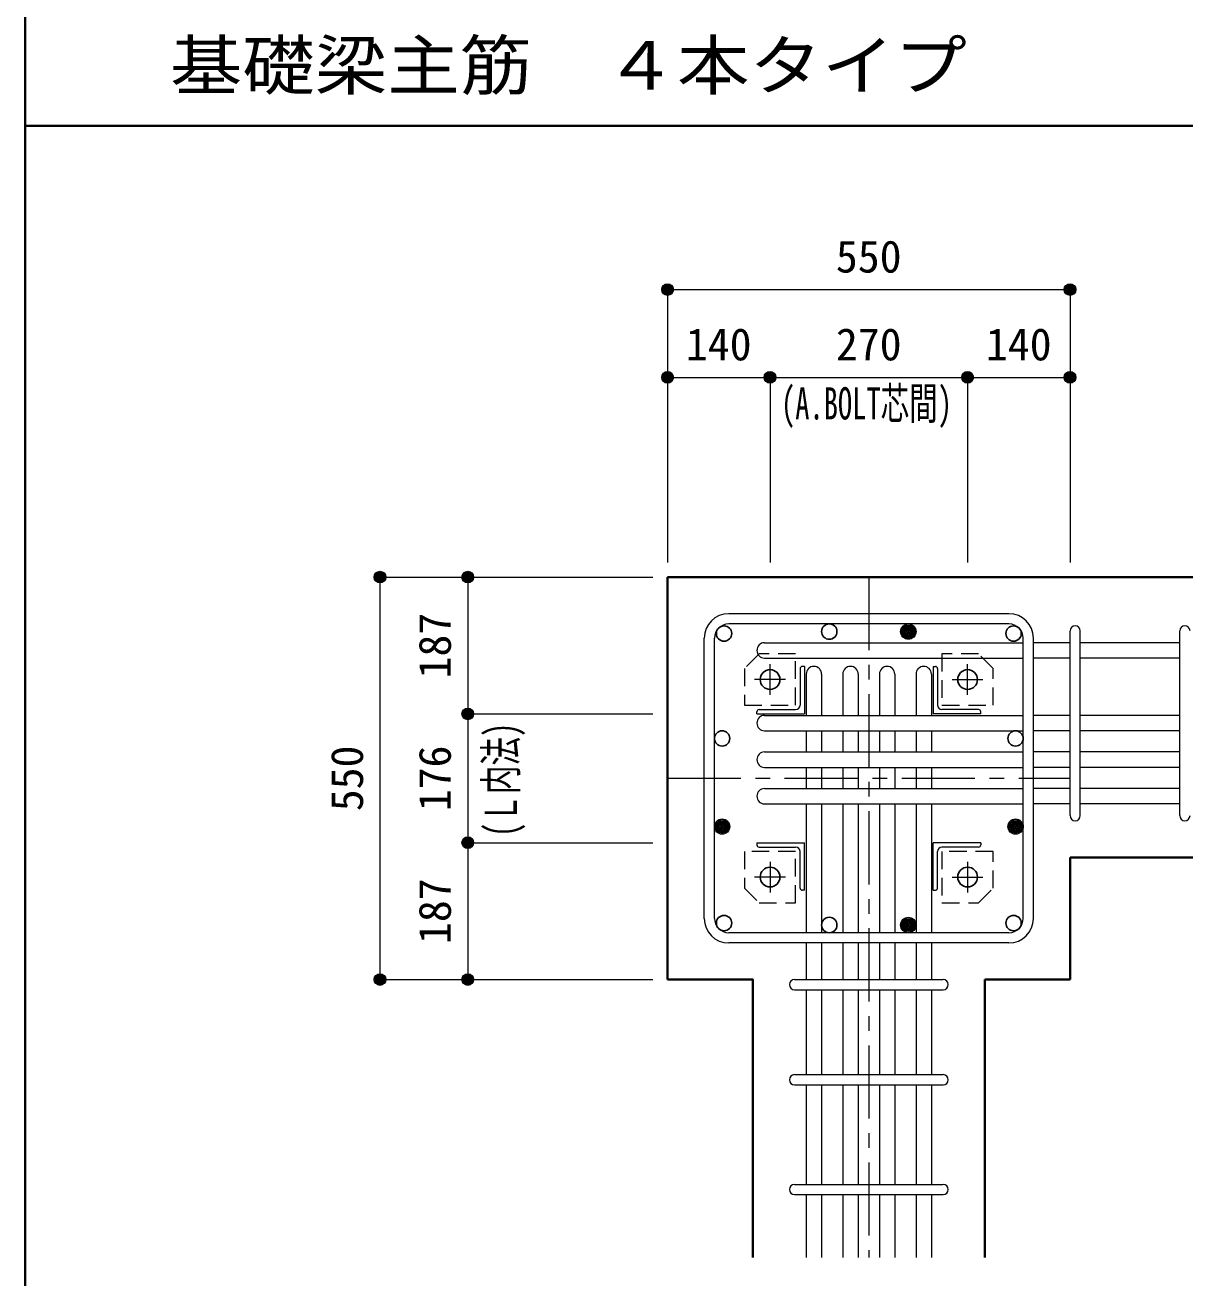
# Model space of a CAD drawing. Units: millimetres at full size, sheet at 1:20. Extents: x -3982 to 3969, y -2797 to 2801.
# Drawn here: x -3982 to -2397, y -1723 to -10 of the extents above; entities that cross this region are included whole.
import ezdxf
from ezdxf.enums import TextEntityAlignment as Align

# ---------------------------------------------------------------- set-up
doc = ezdxf.new("R2010")
doc.units = ezdxf.units.MM
doc.header["$LTSCALE"] = 20
doc.header["$PDMODE"] = 32
doc.header["$PDSIZE"] = 12
doc.linetypes.add('CHAIN1', pattern=[8, 5, -1, 1, -1])
doc.linetypes.add('DASHED1', pattern=[1.8, 1.2, -0.6])
for name, color, linetype, lineweight in [('6-1_躯体線', 2, 'Continuous', 35), ('6-2_A.Bolt_', 4, 'Continuous', 9), ('6-3_柱型主筋', 4, 'Continuous', 9), ('6-4_フープ', 7, 'Continuous', 18), ('6-5_梁主筋', 7, 'Continuous', 18), ('6-6_S.T.P.', 7, 'Continuous', 18), ('6-7_文字', 7, 'Continuous', 18), ('6-9', 4, 'DASHED1', 9), ('6-D_寸法', 4, 'Continuous', 9), ('F-0_枠', 6, 'Continuous', 40)]:
    doc.layers.add(name, color=color, linetype=linetype, lineweight=lineweight)
doc.styles.add('ＭＳ ゴシック', font='')
doc.styles.get('ＭＳ ゴシック').set_extended_font_data('MS Gothic')

msp = doc.modelspace()

# ---------------------------------------------------------------- linework, layer by layer
at = {"layer": '6-1_躯体線'}
for p, q in [((-2153.87, -764.67), (-3103.87, -764.67)), ((-3103.87, -1314.67), (-3103.87, -764.67)), ((-2553.87, -1314.67), (-2553.87, -1147.67)), ((-2153.87, -1147.67), (-2553.87, -1147.67)), ((-2553.87, -1314.67), (-2670.37, -1314.67)), ((-2670.37, -1694.67), (-2670.37, -1314.67))]:
    msp.add_line(p, q, dxfattribs=at)
msp.add_lwpolyline([(-2987.37, -1694.67), (-2987.37, -1314.67), (-3103.87, -1314.67)], dxfattribs=at)
at = {"layer": '6-2_A.Bolt_', "linetype": 'CHAIN1'}
for p, q in [((-2963.87, -925.67), (-2963.87, -883.67)), ((-2693.87, -925.67), (-2693.87, -883.67)), ((-2942.87, -904.67), (-2984.87, -904.67)), ((-2714.87, -904.67), (-2672.87, -904.67)), ((-2963.87, -1153.67), (-2963.87, -1195.67)), ((-2693.87, -1153.67), (-2693.87, -1195.67)), ((-2942.87, -1174.67), (-2984.87, -1174.67)), ((-2714.87, -1174.67), (-2672.87, -1174.67))]:
    msp.add_line(p, q, dxfattribs=at)
at = {"layer": '6-2_A.Bolt_'}
for p, q in [((-2922.87, -889.67), (-2922.87, -939.67)), ((-2916.87, -886.67), (-2919.87, -886.67)), ((-2916.87, -886.67), (-2916.87, -951.67)), ((-2740.87, -886.67), (-2740.87, -951.67)), ((-2740.87, -886.67), (-2737.87, -886.67)), ((-2734.87, -889.67), (-2734.87, -939.67)), ((-2981.87, -951.67), (-2981.87, -948.67)), ((-2981.87, -951.67), (-2916.87, -951.67)), ((-2978.87, -945.67), (-2928.87, -945.67)), ((-2675.87, -951.67), (-2740.87, -951.67)), ((-2678.87, -945.67), (-2728.87, -945.67)), ((-2675.87, -951.67), (-2675.87, -948.67)), ((-2981.87, -1127.67), (-2916.87, -1127.67)), ((-2981.87, -1127.67), (-2981.87, -1130.67)), ((-2916.87, -1192.67), (-2916.87, -1127.67)), ((-2675.87, -1127.67), (-2740.87, -1127.67)), ((-2740.87, -1192.67), (-2740.87, -1127.67)), ((-2675.87, -1127.67), (-2675.87, -1130.67)), ((-2978.87, -1133.67), (-2928.87, -1133.67)), ((-2922.87, -1189.67), (-2922.87, -1139.67)), ((-2734.87, -1189.67), (-2734.87, -1139.67)), ((-2678.87, -1133.67), (-2728.87, -1133.67)), ((-2916.87, -1192.67), (-2919.87, -1192.67)), ((-2740.87, -1192.67), (-2737.87, -1192.67))]:
    msp.add_line(p, q, dxfattribs=at)
at = {"layer": '6-2_A.Bolt_', "color": 3, "lineweight": 25}
for centre in [(-2963.87, -904.67), (-2693.87, -904.67), (-2963.87, -1174.67), (-2693.87, -1174.67)]:
    msp.add_circle(centre, 13.5, dxfattribs=at)
at = {"layer": '6-2_A.Bolt_'}
for centre, radius, start, end in [((-2919.87, -889.67), 3, 90, 180), ((-2737.87, -889.67), 3, 0, 90), ((-2928.87, -939.67), 6, 270, 0), ((-2728.87, -939.67), 6, 180, 270), ((-2978.87, -948.67), 3, 90, 180), ((-2678.87, -948.67), 3, 0, 90), ((-2978.87, -1130.67), 3, 180, 270), ((-2928.87, -1139.67), 6, 0, 90), ((-2728.87, -1139.67), 6, 90, 180), ((-2678.87, -1130.67), 3, 270, 0), ((-2919.87, -1189.67), 3, 180, 270), ((-2737.87, -1189.67), 3, 270, 0)]:
    msp.add_arc(centre, radius, start, end, dxfattribs=at)
at = {"layer": '6-3_柱型主筋', "color": 3, "lineweight": 25}
for centre in [(-3026.73, -841.81), (-3026.73, -841.81), (-2882.87, -839.17), (-2631, -841.81), (-3029.37, -985.17), (-2628.37, -985.17), (-3026.73, -1237.54), (-3026.73, -1237.54), (-2882.87, -1240.17), (-2631, -1237.54), (-2631, -1237.54)]:
    msp.add_circle(centre, 10.5, dxfattribs=at)
at = {"layer": '6-3_柱型主筋'}
for centre, radius in [((-2774.87, -839.17), 10.5), ((-2774.87, -839.17), 9), ((-2774.87, -839.17), 7.6), ((-2774.87, -839.17), 6.2), ((-2774.87, -839.17), 4.8), ((-2774.87, -839.17), 3.4), ((-2774.87, -839.17), 2), ((-2774.87, -839.17), 0.6), ((-3029.37, -1105.63), 10.5), ((-2628.37, -1105.63), 10.5), ((-3029.37, -1105.63), 9), ((-3029.37, -1105.63), 7.6), ((-3029.37, -1105.63), 6.2), ((-3029.37, -1105.63), 4.8), ((-3029.37, -1105.63), 3.4), ((-3029.37, -1105.63), 2), ((-3029.37, -1105.63), 0.6), ((-2628.37, -1105.63), 9), ((-2628.37, -1105.63), 7.6), ((-2628.37, -1105.63), 6.2), ((-2628.37, -1105.63), 4.8), ((-2628.37, -1105.63), 3.4), ((-2628.37, -1105.63), 2), ((-2628.37, -1105.63), 0.6), ((-2774.87, -1240.17), 10.5), ((-2774.87, -1240.17), 9), ((-2774.87, -1240.17), 7.6), ((-2774.87, -1240.17), 6.2), ((-2774.87, -1240.17), 4.8), ((-2774.87, -1240.17), 3.4), ((-2774.87, -1240.17), 2), ((-2774.87, -1240.17), 0.6)]:
    msp.add_circle(centre, radius, dxfattribs=at)
at = {"layer": '6-4_フープ'}
for p, q in [((-2637.37, -814.67), (-3020.37, -814.67)), ((-2637.37, -828.67), (-3020.37, -828.67)), ((-3053.87, -1231.17), (-3053.87, -848.17)), ((-3039.87, -1231.17), (-3039.87, -848.17)), ((-2617.87, -1231.17), (-2617.87, -848.17)), ((-2603.87, -1231.17), (-2603.87, -848.17)), ((-2637.37, -1250.67), (-3020.37, -1250.67)), ((-2637.37, -1264.67), (-3020.37, -1264.67))]:
    msp.add_line(p, q, dxfattribs=at)
for centre, radius, start, end in [((-3020.37, -848.17), 33.5, 90, 180), ((-2637.37, -848.17), 33.5, 0, 90), ((-3020.37, -848.17), 19.5, 90, 180), ((-2637.37, -848.17), 19.5, 0, 90), ((-3020.37, -1231.17), 33.5, 180, 270), ((-3020.37, -1231.17), 19.5, 180, 270), ((-2637.37, -1231.17), 19.5, 270, 0), ((-2637.37, -1231.17), 33.5, 270, 0)]:
    msp.add_arc(centre, radius, start, end, dxfattribs=at)
at = {"layer": '6-5_梁主筋'}
for p, q in [((-2971.37, -854.31), (-2617.87, -854.31)), ((-2553.87, -854.31), (-2603.87, -854.31)), ((-2403.87, -854.31), (-2539.87, -854.31)), ((-2971.37, -875.31), (-2617.87, -875.31)), ((-2553.87, -875.31), (-2603.87, -875.31)), ((-2403.87, -875.31), (-2539.87, -875.31)), ((-2914.37, -897.17), (-2914.37, -953.67)), ((-2893.37, -897.17), (-2893.37, -953.67)), ((-2864.37, -897.17), (-2864.37, -953.67)), ((-2843.37, -897.17), (-2843.37, -953.67)), ((-2814.37, -897.17), (-2814.37, -953.67)), ((-2793.37, -897.17), (-2793.37, -953.67)), ((-2764.37, -897.17), (-2764.37, -953.67)), ((-2743.37, -897.17), (-2743.37, -953.67)), ((-2971.37, -953.67), (-2617.87, -953.67)), ((-2553.87, -953.67), (-2603.87, -953.67)), ((-2403.87, -953.67), (-2539.87, -953.67)), ((-2971.37, -974.67), (-2617.87, -974.67)), ((-2914.37, -974.67), (-2914.37, -1003.67)), ((-2893.37, -974.67), (-2893.37, -1003.67)), ((-2864.37, -974.67), (-2864.37, -1003.67)), ((-2843.37, -974.67), (-2843.37, -1003.67)), ((-2814.37, -974.67), (-2814.37, -1003.67)), ((-2793.37, -974.67), (-2793.37, -1003.67)), ((-2764.37, -974.67), (-2764.37, -1003.67)), ((-2743.37, -974.67), (-2743.37, -1003.67)), ((-2553.87, -974.67), (-2603.87, -974.67)), ((-2403.87, -974.67), (-2539.87, -974.67)), ((-2971.37, -1003.67), (-2617.87, -1003.67)), ((-2553.87, -1003.67), (-2603.87, -1003.67)), ((-2403.87, -1003.67), (-2539.87, -1003.67)), ((-2971.37, -1024.67), (-2617.87, -1024.67)), ((-2914.37, -1024.67), (-2914.37, -1053.67)), ((-2893.37, -1024.67), (-2893.37, -1053.67)), ((-2864.37, -1024.67), (-2864.37, -1053.67)), ((-2843.37, -1024.67), (-2843.37, -1053.67)), ((-2814.37, -1024.67), (-2814.37, -1053.67)), ((-2793.37, -1024.67), (-2793.37, -1053.67)), ((-2764.37, -1024.67), (-2764.37, -1053.67)), ((-2743.37, -1024.67), (-2743.37, -1053.67)), ((-2553.87, -1024.67), (-2603.87, -1024.67)), ((-2403.87, -1024.67), (-2539.87, -1024.67)), ((-2971.37, -1053.67), (-2617.87, -1053.67)), ((-2553.87, -1053.67), (-2603.87, -1053.67)), ((-2403.87, -1053.67), (-2539.87, -1053.67)), ((-2971.37, -1074.67), (-2617.87, -1074.67)), ((-2914.37, -1074.67), (-2914.37, -1250.67)), ((-2893.37, -1074.67), (-2893.37, -1250.67)), ((-2864.37, -1074.67), (-2864.37, -1250.67)), ((-2843.37, -1074.67), (-2843.37, -1250.67)), ((-2814.37, -1074.67), (-2814.37, -1250.67)), ((-2793.37, -1074.67), (-2793.37, -1250.67)), ((-2764.37, -1074.67), (-2764.37, -1250.67)), ((-2743.37, -1074.67), (-2743.37, -1250.67)), ((-2553.87, -1074.67), (-2603.87, -1074.67)), ((-2403.87, -1074.67), (-2539.87, -1074.67)), ((-2914.37, -1264.67), (-2914.37, -1314.67)), ((-2893.37, -1264.67), (-2893.37, -1314.67)), ((-2864.37, -1264.67), (-2864.37, -1314.67)), ((-2843.37, -1264.67), (-2843.37, -1314.67)), ((-2814.37, -1264.67), (-2814.37, -1314.67)), ((-2793.37, -1264.67), (-2793.37, -1314.67)), ((-2764.37, -1264.67), (-2764.37, -1314.67)), ((-2743.37, -1264.67), (-2743.37, -1314.67)), ((-2914.37, -1328.67), (-2914.37, -1444.67)), ((-2893.37, -1328.67), (-2893.37, -1444.67)), ((-2864.37, -1328.67), (-2864.37, -1444.67)), ((-2843.37, -1328.67), (-2843.37, -1444.67)), ((-2814.37, -1328.67), (-2814.37, -1444.67)), ((-2793.37, -1328.67), (-2793.37, -1444.67)), ((-2764.37, -1328.67), (-2764.37, -1444.67)), ((-2743.37, -1328.67), (-2743.37, -1444.67)), ((-2914.37, -1458.67), (-2914.37, -1594.67)), ((-2893.37, -1458.67), (-2893.37, -1594.67)), ((-2864.37, -1458.67), (-2864.37, -1594.67)), ((-2843.37, -1458.67), (-2843.37, -1594.67)), ((-2814.37, -1458.67), (-2814.37, -1594.67)), ((-2793.37, -1458.67), (-2793.37, -1594.67)), ((-2764.37, -1458.67), (-2764.37, -1594.67)), ((-2743.37, -1458.67), (-2743.37, -1594.67)), ((-2914.37, -1608.67), (-2914.37, -1694.67)), ((-2893.37, -1608.67), (-2893.37, -1694.67)), ((-2864.37, -1608.67), (-2864.37, -1694.67)), ((-2843.37, -1608.67), (-2843.37, -1694.67)), ((-2814.37, -1608.67), (-2814.37, -1694.67)), ((-2793.37, -1608.67), (-2793.37, -1694.67)), ((-2764.37, -1608.67), (-2764.37, -1694.67)), ((-2743.37, -1608.67), (-2743.37, -1694.67))]:
    msp.add_line(p, q, dxfattribs=at)
for centre, start, end in [((-2971.37, -864.81), 90, 180), ((-2971.37, -864.81), 180, 270), ((-2903.87, -897.17), 90, 180), ((-2903.87, -897.17), 0, 90), ((-2853.87, -897.17), 90, 180), ((-2853.87, -897.17), 0, 90), ((-2803.87, -897.17), 90, 180), ((-2803.87, -897.17), 0, 90), ((-2753.87, -897.17), 90, 180), ((-2753.87, -897.17), 0, 90), ((-2971.37, -964.17), 90, 180), ((-2971.37, -964.17), 180, 270), ((-2971.37, -1014.17), 90, 180), ((-2971.37, -1014.17), 180, 270), ((-2971.37, -1064.17), 90, 180), ((-2971.37, -1064.17), 180, 270)]:
    msp.add_arc(centre, 10.5, start, end, dxfattribs=at)
at = {"layer": '6-6_S.T.P.'}
for p, q in [((-2553.87, -1090.67), (-2553.87, -838.7)), ((-2553.87, -1090.67), (-2553.87, -838.7)), ((-2553.87, -1090.67), (-2553.87, -838.7)), ((-2553.87, -1090.67), (-2553.87, -838.7)), ((-2539.87, -1090.67), (-2539.87, -838.7)), ((-2539.87, -1090.67), (-2539.87, -838.7)), ((-2539.87, -1090.67), (-2539.87, -838.7)), ((-2539.87, -1090.67), (-2539.87, -838.7)), ((-2403.87, -1090.67), (-2403.87, -838.7)), ((-2930.37, -1314.67), (-2727.76, -1314.67)), ((-2930.37, -1328.67), (-2727.76, -1328.67)), ((-2930.37, -1444.67), (-2727.76, -1444.67)), ((-2930.37, -1458.67), (-2727.76, -1458.67)), ((-2930.37, -1594.67), (-2727.76, -1594.67)), ((-2930.37, -1608.67), (-2727.76, -1608.67))]:
    msp.add_line(p, q, dxfattribs=at)
for centre, start, end in [((-2546.87, -838.31), 0, 180), ((-2546.87, -838.31), 0, 180), ((-2546.87, -838.31), 0, 180), ((-2546.87, -838.31), 0, 180), ((-2396.87, -838.31), 0, 180), ((-2546.87, -1090.67), 180, 0), ((-2546.87, -1090.67), 180, 0), ((-2546.87, -1090.67), 180, 0), ((-2546.87, -1090.67), 180, 0), ((-2396.87, -1090.67), 180, 0), ((-2930.37, -1321.67), 90, 270), ((-2930.37, -1321.67), 90, 270), ((-2930.37, -1321.67), 90, 270), ((-2930.37, -1321.67), 90, 270), ((-2727.37, -1321.67), 270, 90), ((-2727.37, -1321.67), 270, 90), ((-2727.37, -1321.67), 270, 90), ((-2727.37, -1321.67), 270, 90), ((-2930.37, -1451.67), 90, 270), ((-2727.37, -1451.67), 270, 90), ((-2930.37, -1601.67), 90, 270), ((-2727.37, -1601.67), 270, 90)]:
    msp.add_arc(centre, 7, start, end, dxfattribs=at)
at = {"layer": '6-9'}
for points in [[(-2928.87, -869.67), (-2978.87, -869.67), (-2998.87, -889.67), (-2998.87, -939.67), (-2928.87, -939.67)], [(-2658.87, -939.67), (-2658.87, -889.67), (-2678.87, -869.67), (-2728.87, -869.67), (-2728.87, -939.67)], [(-2998.87, -1139.67), (-2998.87, -1189.67), (-2978.87, -1209.67), (-2928.87, -1209.67), (-2928.87, -1139.67)], [(-2728.87, -1209.67), (-2678.87, -1209.67), (-2658.87, -1189.67), (-2658.87, -1139.67), (-2728.87, -1139.67)]]:
    msp.add_lwpolyline(points, close=True, dxfattribs=at)
at = {"layer": '6-D_寸法'}
for p, q in [((-3103.87, -371.65), (-2553.87, -371.65)), ((-2553.87, -371.65), (-2553.87, -491.65)), ((-3103.87, -491.65), (-2963.87, -491.65)), ((-2963.87, -491.65), (-2963.87, -744.67)), ((-2963.87, -491.65), (-2693.87, -491.65)), ((-2693.87, -491.65), (-2693.87, -744.67)), ((-2693.87, -491.65), (-2553.87, -491.65)), ((-2553.87, -491.65), (-2553.87, -744.67)), ((-3496.89, -764.67), (-3376.89, -764.67)), ((-3496.89, -764.67), (-3496.89, -1314.67)), ((-3376.89, -764.67), (-3123.87, -764.67)), ((-3376.89, -764.67), (-3376.89, -951.67)), ((-3376.89, -951.67), (-3123.87, -951.67)), ((-3376.89, -951.67), (-3376.89, -1127.67)), ((-3376.89, -1127.67), (-3123.87, -1127.67)), ((-3376.89, -1127.67), (-3376.89, -1314.67))]:
    msp.add_line(p, q, dxfattribs=at)
at = {"layer": '6-D_寸法', "linetype": 'CHAIN1'}
for p, q in [((-2828.87, -764.67), (-2828.87, -1694.67)), ((-3103.87, -1039.67), (-2553.87, -1039.67))]:
    msp.add_line(p, q, dxfattribs=at)
at = {"layer": '6-D_寸法'}
for points in [[(-3103.87, -371.65), (-3103.87, -491.65), (-3103.87, -744.67)], [(-3496.89, -1314.67), (-3376.89, -1314.67), (-3123.87, -1314.67)]]:
    msp.add_lwpolyline(points, dxfattribs=at)
for centre, radius in [((-3103.87, -371.65), 8), ((-3103.87, -371.65), 7.2), ((-3103.87, -371.65), 6.4), ((-3103.87, -371.65), 5.6), ((-3103.87, -371.65), 4.8), ((-3103.87, -371.65), 4), ((-3103.87, -371.65), 3.2), ((-3103.87, -371.65), 2.4), ((-3103.87, -371.65), 1.6), ((-3103.87, -371.65), 0.8), ((-2553.87, -371.65), 8), ((-2553.87, -371.65), 7.2), ((-2553.87, -371.65), 6.4), ((-2553.87, -371.65), 5.6), ((-2553.87, -371.65), 4.8), ((-2553.87, -371.65), 4), ((-2553.87, -371.65), 3.2), ((-2553.87, -371.65), 2.4), ((-2553.87, -371.65), 1.6), ((-2553.87, -371.65), 0.8), ((-3103.87, -491.65), 8), ((-3103.87, -491.65), 7.2), ((-3103.87, -491.65), 6.4), ((-3103.87, -491.65), 5.6), ((-3103.87, -491.65), 4.8), ((-3103.87, -491.65), 4), ((-3103.87, -491.65), 3.2), ((-3103.87, -491.65), 2.4), ((-3103.87, -491.65), 1.6), ((-3103.87, -491.65), 0.8), ((-2963.87, -491.65), 8), ((-2963.87, -491.65), 7.2), ((-2963.87, -491.65), 6.4), ((-2963.87, -491.65), 5.6), ((-2963.87, -491.65), 4.8), ((-2963.87, -491.65), 4), ((-2963.87, -491.65), 3.2), ((-2963.87, -491.65), 2.4), ((-2963.87, -491.65), 1.6), ((-2963.87, -491.65), 0.8), ((-2693.87, -491.65), 8), ((-2693.87, -491.65), 7.2), ((-2693.87, -491.65), 6.4), ((-2693.87, -491.65), 5.6), ((-2693.87, -491.65), 4.8), ((-2693.87, -491.65), 4), ((-2693.87, -491.65), 3.2), ((-2693.87, -491.65), 2.4), ((-2693.87, -491.65), 1.6), ((-2693.87, -491.65), 0.8), ((-2553.87, -491.65), 8), ((-2553.87, -491.65), 7.2), ((-2553.87, -491.65), 6.4), ((-2553.87, -491.65), 5.6), ((-2553.87, -491.65), 4.8), ((-2553.87, -491.65), 4), ((-2553.87, -491.65), 3.2), ((-2553.87, -491.65), 2.4), ((-2553.87, -491.65), 1.6), ((-2553.87, -491.65), 0.8), ((-3496.89, -764.67), 8), ((-3496.89, -764.67), 7.2), ((-3496.89, -764.67), 6.4), ((-3496.89, -764.67), 5.6), ((-3496.89, -764.67), 4.8), ((-3496.89, -764.67), 4), ((-3496.89, -764.67), 3.2), ((-3496.89, -764.67), 2.4), ((-3496.89, -764.67), 1.6), ((-3496.89, -764.67), 0.8), ((-3376.89, -764.67), 8), ((-3376.89, -764.67), 7.2), ((-3376.89, -764.67), 6.4), ((-3376.89, -764.67), 5.6), ((-3376.89, -764.67), 4.8), ((-3376.89, -764.67), 4), ((-3376.89, -764.67), 3.2), ((-3376.89, -764.67), 2.4), ((-3376.89, -764.67), 1.6), ((-3376.89, -764.67), 0.8), ((-3376.89, -951.67), 8), ((-3376.89, -951.67), 7.2), ((-3376.89, -951.67), 6.4), ((-3376.89, -951.67), 5.6), ((-3376.89, -951.67), 4.8), ((-3376.89, -951.67), 4), ((-3376.89, -951.67), 3.2), ((-3376.89, -951.67), 2.4), ((-3376.89, -951.67), 1.6), ((-3376.89, -951.67), 0.8), ((-3376.89, -1127.67), 8), ((-3376.89, -1127.67), 7.2), ((-3376.89, -1127.67), 6.4), ((-3376.89, -1127.67), 5.6), ((-3376.89, -1127.67), 4.8), ((-3376.89, -1127.67), 4), ((-3376.89, -1127.67), 3.2), ((-3376.89, -1127.67), 2.4), ((-3376.89, -1127.67), 1.6), ((-3376.89, -1127.67), 0.8), ((-3496.89, -1314.67), 8), ((-3496.89, -1314.67), 7.2), ((-3496.89, -1314.67), 6.4), ((-3496.89, -1314.67), 5.6), ((-3496.89, -1314.67), 4.8), ((-3496.89, -1314.67), 4), ((-3496.89, -1314.67), 3.2), ((-3496.89, -1314.67), 2.4), ((-3496.89, -1314.67), 1.6), ((-3496.89, -1314.67), 0.8), ((-3376.89, -1314.67), 8), ((-3376.89, -1314.67), 7.2), ((-3376.89, -1314.67), 6.4), ((-3376.89, -1314.67), 5.6), ((-3376.89, -1314.67), 4.8), ((-3376.89, -1314.67), 4), ((-3376.89, -1314.67), 3.2), ((-3376.89, -1314.67), 2.4), ((-3376.89, -1314.67), 1.6), ((-3376.89, -1314.67), 0.8)]:
    msp.add_circle(centre, radius, dxfattribs=at)
at = {"layer": '6-D_寸法', "color": 7}
for p in [(-3103.87, -371.65), (-2553.87, -371.65), (-3103.87, -491.65), (-2963.87, -491.65), (-2693.87, -491.65), (-2553.87, -491.65), (-3496.89, -764.67), (-3376.89, -764.67), (-3376.89, -951.67), (-3376.89, -1127.67), (-3496.89, -1314.67), (-3376.89, -1314.67)]:
    msp.add_point(p, dxfattribs=at)
at = {"layer": 'F-0_枠'}
msp.add_line((-3981.92, 2800.77), (-3981.92, -2796.83), dxfattribs=at)
at = {"layer": 'F-0_枠', "color": 2, "lineweight": 35}
msp.add_line((-3981.92, -148.03), (2482.4, -148.03), dxfattribs=at)

# ---------------------------------------------------------------- texts
at = {"layer": '6-7_文字', "color": 2, "style": 'ＭＳ ゴシック', "width": 1.1}
msp.add_text('\u3000\u3000基礎梁主筋\u3000４本タイプ', height=65.98, dxfattribs=at).set_placement((-3981.92, -118.03), align=Align.BOTTOM_LEFT)
at = {"layer": '6-D_寸法', "style": 'ＭＳ ゴシック'}
for s, p in [('550', (-2873.87, -361.65)), ('140', (-3078.87, -481.65)), ('270', (-2873.87, -481.65)), ('140', (-2668.87, -481.65))]:
    msp.add_text(s, height=43.99, dxfattribs=at).set_placement(p, align=Align.BOTTOM_LEFT)
at = {"layer": '6-D_寸法', "style": 'ＭＳ ゴシック', "width": 0.65}
msp.add_text('(A.BOLT芯間)', height=43.99, dxfattribs=at).set_placement((-2948.87, -562.38), align=Align.BOTTOM_LEFT)
at = {"layer": '6-D_寸法', "style": 'ＭＳ ゴシック'}
for s, p in [('187', (-3386.89, -903.17)), ('550', (-3506.89, -1084.67)), ('176', (-3386.89, -1084.67)), ('187', (-3386.89, -1266.17))]:
    msp.add_text(s, height=43.99, rotation=90, dxfattribs=at).set_placement(p, align=Align.BOTTOM_LEFT)
at = {"layer": '6-D_寸法', "style": 'ＭＳ ゴシック', "width": 0.65}
msp.add_text('(Ｌ内法)', height=43.99, rotation=90, dxfattribs=at).set_placement((-3296.68, -1119.67), align=Align.BOTTOM_LEFT)

doc.saveas('drawing.dxf')
